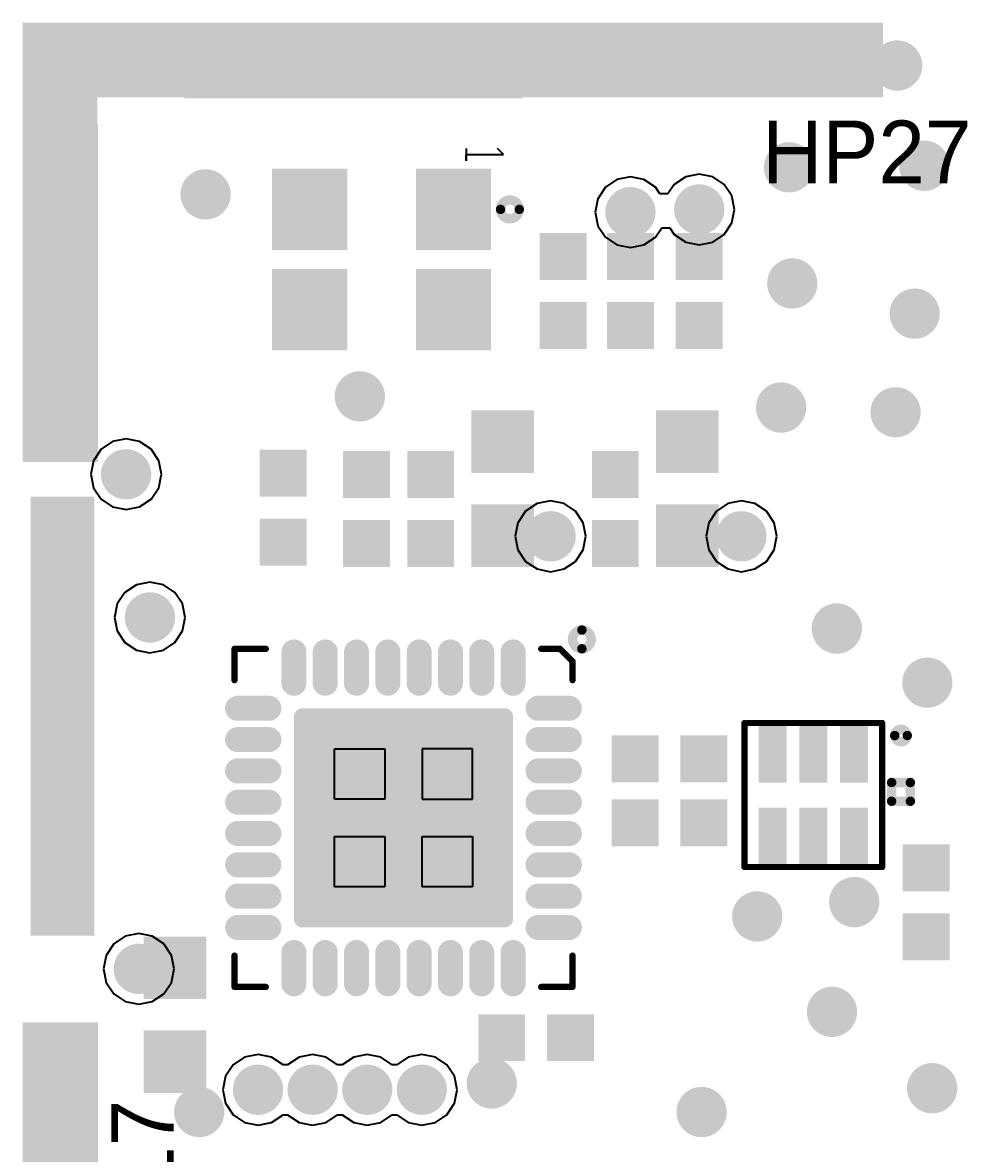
# Model space of a CAD drawing. Header units: inches. Extents: x -103 to 137, y -40 to 49.
# Drawn here: x -38.89 to -23.89, y 3.13 to 21.19 of the extents above; entities that cross this region are included whole.
import ezdxf

# ---------------------------------------------------------------- set-up
doc = ezdxf.new("R2010")
doc.units = ezdxf.units.IN
doc.header["$MEASUREMENT"] = 0
for name, color, linetype in [('BottomSolder', 6, 'Continuous'), ('MidLayer1', 16, 'Continuous'), ('MultiLayer', 9, 'Continuous'), ('TopOverlay', 2, 'Continuous'), ('TopPaste', 8, 'Continuous'), ('TopSolder', 216, 'Continuous'), ('ViaHoleLayer', 16, 'Continuous')]:
    doc.layers.add(name, color=color, linetype=linetype)

# ---------------------------------------------------------------- blocks, each defined once
blk = doc.blocks.new('HP5210_10')
at = {"layer": 'TopPaste'}
blk.add_solid([(-0.10236, -0.02128), (0.10236, -0.02128), (-0.10236, 0.01809), (0.10236, 0.01809)], dxfattribs=at)
at = {"layer": 'TopSolder'}
blk.add_solid([(-0.10636, -0.02528), (0.10636, -0.02528), (-0.10636, 0.02209), (0.10636, 0.02209)], dxfattribs=at)
blk = doc.blocks.new('HP5210_11')
at = {"layer": 'TopPaste'}
blk.add_solid([(-0.10236, -0.02128), (0.10236, -0.02128), (-0.10236, 0.01809), (0.10236, 0.01809)], dxfattribs=at)
at = {"layer": 'TopSolder'}
blk.add_solid([(-0.10636, -0.02528), (0.10636, -0.02528), (-0.10636, 0.02209), (0.10636, 0.02209)], dxfattribs=at)
blk = doc.blocks.new('HP5210_27')
at = {"layer": 'TopPaste'}
blk.add_solid([(-0.10236, -0.0257), (0.10236, -0.0257), (-0.10236, 0.01367), (0.10236, 0.01367)], dxfattribs=at)
at = {"layer": 'TopSolder'}
blk.add_solid([(-0.10636, -0.0297), (0.10636, -0.0297), (-0.10636, 0.01767), (0.10636, 0.01767)], dxfattribs=at)
blk = doc.blocks.new('TCXO_3_2_2_5___2_0_1_6_______________33')
at = {"layer": 'TopOverlay'}
for p, q in [((-0.05315, -0.06988), (-0.05315, -0.06201)), ((-0.05315, -0.06201), (-0.05315, -0.06595)), ((-0.05315, -0.06595), (-0.07676, -0.06595)), ((-0.07676, -0.06595), (-0.07283, -0.06988))]:
    blk.add_line(p, q, dxfattribs=at)
for points, const_width in [([(-0.0748, -0.0315, 1), (-0.08661, -0.0315, 1)], 0.00591), ([(-0.08809, -0.0315, 1), (-0.08514, -0.0315, 1)], 0.00295), ([(-0.07628, -0.0315, 1), (-0.07333, -0.0315, 1)], 0.00295)]:
    blk.add_lwpolyline(points, format="xyb", close=True, dxfattribs=dict(at, const_width=const_width))
at = {"layer": 'TopPaste'}
for points in [[(-0.06693, 0.00787), (-0.02362, 0.00787), (-0.06693, 0.05512), (-0.02362, 0.05512)], [(0.02362, 0.00787), (0.06693, 0.00787), (0.02362, 0.05512), (0.06693, 0.05512)], [(-0.06693, -0.05512), (-0.02362, -0.05512), (-0.06693, -0.00787), (-0.02362, -0.00787)], [(0.02362, -0.05512), (0.06693, -0.05512), (0.02362, -0.00787), (0.06693, -0.00787)]]:
    blk.add_solid(points, dxfattribs=at)
at = {"layer": 'TopSolder'}
for points in [[(-0.0689, 0.00591), (-0.02165, 0.00591), (-0.0689, 0.05709), (-0.02165, 0.05709)], [(0.02165, 0.00591), (0.0689, 0.00591), (0.02165, 0.05709), (0.0689, 0.05709)], [(-0.0689, -0.05709), (-0.02165, -0.05709), (-0.0689, -0.00591), (-0.02165, -0.00591)], [(0.02165, -0.05709), (0.0689, -0.05709), (0.02165, -0.00591), (0.0689, -0.00591)]]:
    blk.add_solid(points, dxfattribs=at)
blk = doc.blocks.new('____32_5_5___43')
at = {"layer": 'TopOverlay'}
for points, const_width in [([(-0.1063, 0.1122, 1), (-0.11811, 0.1122, 1)], 0.00591), ([(-0.11959, 0.1122, 1), (-0.11663, 0.1122, 1)], 0.00295), ([(-0.10778, 0.1122, 1), (-0.10482, 0.1122, 1)], 0.00295), ([(-0.09941, 0.1063, 1), (-0.09744, 0.1063, 1)], 0.00197), ([(-0.09941, 0.1063, 1), (-0.09744, 0.1063, 1)], 0.00197), ([(-0.0876, 0.1063, 1), (-0.08563, 0.1063, 1)], 0.00197), ([(0.08563, 0.1063, 1), (0.0876, 0.1063, 1)], 0.00197), ([(0.10532, 0.1063, 1), (0.10728, 0.1063, 1)], 0.00197), ([(0.10532, 0.1063, 1), (0.10728, 0.1063, 1)], 0.00197), ([(-0.10728, 0.09843, 1), (-0.10532, 0.09843, 1)], 0.00197), ([(-0.10728, 0.09843, 1), (-0.10532, 0.09843, 1)], 0.00197), ([(-0.10728, 0.08661, 1), (-0.10532, 0.08661, 1)], 0.00197), ([(0.10532, 0.08661, 1), (0.10728, 0.08661, 1)], 0.00197), ([(-0.10728, -0.08661, 1), (-0.10532, -0.08661, 1)], 0.00197), ([(0.10532, -0.08661, 1), (0.10728, -0.08661, 1)], 0.00197), ([(-0.10728, -0.1063, 1), (-0.10532, -0.1063, 1)], 0.00197), ([(-0.10728, -0.1063, 1), (-0.10532, -0.1063, 1)], 0.00197), ([(-0.0876, -0.1063, 1), (-0.08563, -0.1063, 1)], 0.00197), ([(0.08563, -0.1063, 1), (0.0876, -0.1063, 1)], 0.00197), ([(0.10532, -0.1063, 1), (0.10728, -0.1063, 1)], 0.00197), ([(0.10532, -0.1063, 1), (0.10728, -0.1063, 1)], 0.00197)]:
    blk.add_lwpolyline(points, format="xyb", close=True, dxfattribs=dict(at, const_width=const_width))
at = {"layer": 'TopOverlay', "const_width": 0.00394}
for points in [[(-0.1063, 0.09843), (-0.09843, 0.1063)], [(-0.08661, 0.1063), (-0.09843, 0.1063)], [(0.1063, 0.1063), (0.08661, 0.1063)], [(0.1063, 0.08661), (0.1063, 0.1063)], [(-0.1063, 0.08661), (-0.1063, 0.09843)], [(-0.1063, -0.1063), (-0.1063, -0.08661)], [(0.1063, -0.1063), (0.1063, -0.08661)], [(-0.08661, -0.1063), (-0.1063, -0.1063)], [(0.1063, -0.1063), (0.08661, -0.1063)]]:
    blk.add_lwpolyline(points, dxfattribs=at)
at = {"layer": 'TopPaste'}
for p, q in [((-0.01181, 0.04331), (-0.04331, 0.04331)), ((-0.04331, 0.04331), (-0.04331, 0.01181)), ((-0.01181, 0.01181), (-0.01181, 0.04331)), ((0.01181, 0.01181), (0.01181, 0.04331)), ((0.01181, 0.04331), (0.04331, 0.04331)), ((0.04331, 0.04331), (0.04331, 0.01181)), ((-0.04331, 0.01181), (-0.01181, 0.01181)), ((0.04331, 0.01181), (0.01181, 0.01181)), ((-0.04331, -0.01181), (-0.01181, -0.01181)), ((-0.04331, -0.04331), (-0.04331, -0.01181)), ((-0.01181, -0.01181), (-0.01181, -0.04331)), ((0.01181, -0.04331), (0.01181, -0.01181)), ((0.01181, -0.01181), (0.04331, -0.01181)), ((0.04331, -0.01181), (0.04331, -0.04331)), ((-0.01181, -0.04331), (-0.04331, -0.04331)), ((0.04331, -0.04331), (0.01181, -0.04331))]:
    blk.add_line(p, q, dxfattribs=at)
at = {"layer": 'TopPaste', "const_width": 0.01181}
for points in [[(-0.0689, 0.10433), (-0.0689, 0.08465)], [(-0.04921, 0.10433), (-0.04921, 0.08465)], [(-0.02953, 0.10433), (-0.02953, 0.08465)], [(-0.00984, 0.10433), (-0.00984, 0.08465)], [(0.00984, 0.10433), (0.00984, 0.08465)], [(0.02953, 0.10433), (0.02953, 0.08465)], [(0.04921, 0.10433), (0.04921, 0.08465)], [(0.0689, 0.10433), (0.0689, 0.08465)], [(-0.10433, 0.0689), (-0.08465, 0.0689)], [(0.08465, 0.0689), (0.10433, 0.0689)], [(-0.10433, 0.04921), (-0.08465, 0.04921)], [(0.08465, 0.04921), (0.10433, 0.04921)], [(-0.10433, 0.02953), (-0.08465, 0.02953)], [(0.08465, 0.02953), (0.10433, 0.02953)], [(-0.10433, 0.00984), (-0.08465, 0.00984)], [(0.08465, 0.00984), (0.10433, 0.00984)], [(-0.10433, -0.00984), (-0.08465, -0.00984)], [(0.08465, -0.00984), (0.10433, -0.00984)], [(-0.10433, -0.02953), (-0.08465, -0.02953)], [(0.08465, -0.02953), (0.10433, -0.02953)], [(-0.10433, -0.04921), (-0.08465, -0.04921)], [(0.08465, -0.04921), (0.10433, -0.04921)], [(-0.10433, -0.0689), (-0.08465, -0.0689)], [(0.08465, -0.0689), (0.10433, -0.0689)], [(-0.0689, -0.08465), (-0.0689, -0.10433)], [(-0.04921, -0.08465), (-0.04921, -0.10433)], [(-0.02953, -0.08465), (-0.02953, -0.10433)], [(-0.00984, -0.08465), (-0.00984, -0.10433)], [(0.00984, -0.08465), (0.00984, -0.10433)], [(0.02953, -0.08465), (0.02953, -0.10433)], [(0.04921, -0.08465), (0.04921, -0.10433)], [(0.0689, -0.08465), (0.0689, -0.10433)]]:
    blk.add_lwpolyline(points, dxfattribs=at)
at = {"layer": 'TopPaste', "const_width": 0.00591}
for points in [[(-0.07185, 0.10433, 1), (-0.06594, 0.10433, 1)], [(-0.05217, 0.10433, 1), (-0.04626, 0.10433, 1)], [(-0.03248, 0.10433, 1), (-0.02657, 0.10433, 1)], [(-0.0128, 0.10433, 1), (-0.00689, 0.10433, 1)], [(0.00689, 0.10433, 1), (0.0128, 0.10433, 1)], [(0.02657, 0.10433, 1), (0.03248, 0.10433, 1)], [(0.04626, 0.10433, 1), (0.05217, 0.10433, 1)], [(0.06594, 0.10433, 1), (0.07185, 0.10433, 1)], [(-0.07185, 0.08465, 1), (-0.06594, 0.08465, 1)], [(-0.05217, 0.08465, 1), (-0.04626, 0.08465, 1)], [(-0.03248, 0.08465, 1), (-0.02657, 0.08465, 1)], [(-0.0128, 0.08465, 1), (-0.00689, 0.08465, 1)], [(0.00689, 0.08465, 1), (0.0128, 0.08465, 1)], [(0.02657, 0.08465, 1), (0.03248, 0.08465, 1)], [(0.04626, 0.08465, 1), (0.05217, 0.08465, 1)], [(0.06594, 0.08465, 1), (0.07185, 0.08465, 1)], [(-0.10728, 0.0689, 1), (-0.10138, 0.0689, 1)], [(-0.0876, 0.0689, 1), (-0.08169, 0.0689, 1)], [(0.08169, 0.0689, 1), (0.0876, 0.0689, 1)], [(0.10138, 0.0689, 1), (0.10728, 0.0689, 1)], [(-0.10728, 0.04921, 1), (-0.10138, 0.04921, 1)], [(-0.0876, 0.04921, 1), (-0.08169, 0.04921, 1)], [(0.08169, 0.04921, 1), (0.0876, 0.04921, 1)], [(0.10138, 0.04921, 1), (0.10728, 0.04921, 1)], [(-0.10728, 0.02953, 1), (-0.10138, 0.02953, 1)], [(-0.0876, 0.02953, 1), (-0.08169, 0.02953, 1)], [(0.08169, 0.02953, 1), (0.0876, 0.02953, 1)], [(0.10138, 0.02953, 1), (0.10728, 0.02953, 1)], [(-0.10728, 0.00984, 1), (-0.10138, 0.00984, 1)], [(-0.0876, 0.00984, 1), (-0.08169, 0.00984, 1)], [(0.08169, 0.00984, 1), (0.0876, 0.00984, 1)], [(0.10138, 0.00984, 1), (0.10728, 0.00984, 1)], [(-0.10728, -0.00984, 1), (-0.10138, -0.00984, 1)], [(-0.0876, -0.00984, 1), (-0.08169, -0.00984, 1)], [(0.08169, -0.00984, 1), (0.0876, -0.00984, 1)], [(0.10138, -0.00984, 1), (0.10728, -0.00984, 1)], [(-0.10728, -0.02953, 1), (-0.10138, -0.02953, 1)], [(-0.0876, -0.02953, 1), (-0.08169, -0.02953, 1)], [(0.08169, -0.02953, 1), (0.0876, -0.02953, 1)], [(0.10138, -0.02953, 1), (0.10728, -0.02953, 1)], [(-0.10728, -0.04921, 1), (-0.10138, -0.04921, 1)], [(-0.0876, -0.04921, 1), (-0.08169, -0.04921, 1)], [(0.08169, -0.04921, 1), (0.0876, -0.04921, 1)], [(0.10138, -0.04921, 1), (0.10728, -0.04921, 1)], [(-0.10728, -0.0689, 1), (-0.10138, -0.0689, 1)], [(-0.0876, -0.0689, 1), (-0.08169, -0.0689, 1)], [(0.08169, -0.0689, 1), (0.0876, -0.0689, 1)], [(0.10138, -0.0689, 1), (0.10728, -0.0689, 1)], [(-0.07185, -0.08465, 1), (-0.06594, -0.08465, 1)], [(-0.05217, -0.08465, 1), (-0.04626, -0.08465, 1)], [(-0.03248, -0.08465, 1), (-0.02657, -0.08465, 1)], [(-0.0128, -0.08465, 1), (-0.00689, -0.08465, 1)], [(0.00689, -0.08465, 1), (0.0128, -0.08465, 1)], [(0.02657, -0.08465, 1), (0.03248, -0.08465, 1)], [(0.04626, -0.08465, 1), (0.05217, -0.08465, 1)], [(0.06594, -0.08465, 1), (0.07185, -0.08465, 1)], [(-0.07185, -0.10433, 1), (-0.06594, -0.10433, 1)], [(-0.05217, -0.10433, 1), (-0.04626, -0.10433, 1)], [(-0.03248, -0.10433, 1), (-0.02657, -0.10433, 1)], [(-0.0128, -0.10433, 1), (-0.00689, -0.10433, 1)], [(0.00689, -0.10433, 1), (0.0128, -0.10433, 1)], [(0.02657, -0.10433, 1), (0.03248, -0.10433, 1)], [(0.04626, -0.10433, 1), (0.05217, -0.10433, 1)], [(0.06594, -0.10433, 1), (0.07185, -0.10433, 1)]]:
    blk.add_lwpolyline(points, format="xyb", close=True, dxfattribs=at)
at = {"layer": 'TopSolder', "const_width": 0.01575}
for points in [[(-0.0689, 0.10433), (-0.0689, 0.08465)], [(-0.04921, 0.10433), (-0.04921, 0.08465)], [(-0.02953, 0.10433), (-0.02953, 0.08465)], [(-0.00984, 0.10433), (-0.00984, 0.08465)], [(0.00984, 0.10433), (0.00984, 0.08465)], [(0.02953, 0.10433), (0.02953, 0.08465)], [(0.04921, 0.10433), (0.04921, 0.08465)], [(0.0689, 0.10433), (0.0689, 0.08465)], [(-0.10433, 0.0689), (-0.08465, 0.0689)], [(0.08465, 0.0689), (0.10433, 0.0689)], [(-0.10433, 0.04921), (-0.08465, 0.04921)], [(0.08465, 0.04921), (0.10433, 0.04921)], [(-0.10433, 0.02953), (-0.08465, 0.02953)], [(0.08465, 0.02953), (0.10433, 0.02953)], [(-0.10433, 0.00984), (-0.08465, 0.00984)], [(0.08465, 0.00984), (0.10433, 0.00984)], [(-0.10433, -0.00984), (-0.08465, -0.00984)], [(0.08465, -0.00984), (0.10433, -0.00984)], [(-0.10433, -0.02953), (-0.08465, -0.02953)], [(0.08465, -0.02953), (0.10433, -0.02953)], [(-0.10433, -0.04921), (-0.08465, -0.04921)], [(0.08465, -0.04921), (0.10433, -0.04921)], [(-0.10433, -0.0689), (-0.08465, -0.0689)], [(0.08465, -0.0689), (0.10433, -0.0689)], [(-0.0689, -0.08465), (-0.0689, -0.10433)], [(-0.04921, -0.08465), (-0.04921, -0.10433)], [(-0.02953, -0.08465), (-0.02953, -0.10433)], [(-0.00984, -0.08465), (-0.00984, -0.10433)], [(0.00984, -0.08465), (0.00984, -0.10433)], [(0.02953, -0.08465), (0.02953, -0.10433)], [(0.04921, -0.08465), (0.04921, -0.10433)], [(0.0689, -0.08465), (0.0689, -0.10433)]]:
    blk.add_lwpolyline(points, dxfattribs=at)
at = {"layer": 'TopSolder'}
for points, const_width in [([(-0.07283, 0.10433, 1), (-0.06496, 0.10433, 1)], 0.00787), ([(-0.05315, 0.10433, 1), (-0.04528, 0.10433, 1)], 0.00787), ([(-0.03346, 0.10433, 1), (-0.02559, 0.10433, 1)], 0.00787), ([(-0.01378, 0.10433, 1), (-0.00591, 0.10433, 1)], 0.00787), ([(0.00591, 0.10433, 1), (0.01378, 0.10433, 1)], 0.00787), ([(0.02559, 0.10433, 1), (0.03346, 0.10433, 1)], 0.00787), ([(0.04528, 0.10433, 1), (0.05315, 0.10433, 1)], 0.00787), ([(0.06496, 0.10433, 1), (0.07283, 0.10433, 1)], 0.00787), ([(-0.07283, 0.08465, 1), (-0.06496, 0.08465, 1)], 0.00787), ([(-0.05315, 0.08465, 1), (-0.04528, 0.08465, 1)], 0.00787), ([(-0.03346, 0.08465, 1), (-0.02559, 0.08465, 1)], 0.00787), ([(-0.01378, 0.08465, 1), (-0.00591, 0.08465, 1)], 0.00787), ([(0.00591, 0.08465, 1), (0.01378, 0.08465, 1)], 0.00787), ([(0.02559, 0.08465, 1), (0.03346, 0.08465, 1)], 0.00787), ([(0.04528, 0.08465, 1), (0.05315, 0.08465, 1)], 0.00787), ([(0.06496, 0.08465, 1), (0.07283, 0.08465, 1)], 0.00787), ([(-0.10827, 0.0689, 1), (-0.10039, 0.0689, 1)], 0.00787), ([(-0.08858, 0.0689, 1), (-0.08071, 0.0689, 1)], 0.00787), ([(0.08071, 0.0689, 1), (0.08858, 0.0689, 1)], 0.00787), ([(0.10039, 0.0689, 1), (0.10827, 0.0689, 1)], 0.00787), ([(-0.06624, 0.06358, 1), (-0.06093, 0.06358, 1)], 0.00532), ([(0.06093, 0.06358, 1), (0.06624, 0.06358, 1)], 0.00532), ([(-0.10827, 0.04921, 1), (-0.10039, 0.04921, 1)], 0.00787), ([(-0.08858, 0.04921, 1), (-0.08071, 0.04921, 1)], 0.00787), ([(0.08071, 0.04921, 1), (0.08858, 0.04921, 1)], 0.00787), ([(0.10039, 0.04921, 1), (0.10827, 0.04921, 1)], 0.00787), ([(-0.10827, 0.02953, 1), (-0.10039, 0.02953, 1)], 0.00787), ([(-0.08858, 0.02953, 1), (-0.08071, 0.02953, 1)], 0.00787), ([(0.08071, 0.02953, 1), (0.08858, 0.02953, 1)], 0.00787), ([(0.10039, 0.02953, 1), (0.10827, 0.02953, 1)], 0.00787), ([(-0.10827, 0.00984, 1), (-0.10039, 0.00984, 1)], 0.00787), ([(-0.08858, 0.00984, 1), (-0.08071, 0.00984, 1)], 0.00787), ([(0.08071, 0.00984, 1), (0.08858, 0.00984, 1)], 0.00787), ([(0.10039, 0.00984, 1), (0.10827, 0.00984, 1)], 0.00787), ([(-0.10827, -0.00984, 1), (-0.10039, -0.00984, 1)], 0.00787), ([(-0.08858, -0.00984, 1), (-0.08071, -0.00984, 1)], 0.00787), ([(0.08071, -0.00984, 1), (0.08858, -0.00984, 1)], 0.00787), ([(0.10039, -0.00984, 1), (0.10827, -0.00984, 1)], 0.00787), ([(-0.10827, -0.02953, 1), (-0.10039, -0.02953, 1)], 0.00787), ([(-0.08858, -0.02953, 1), (-0.08071, -0.02953, 1)], 0.00787), ([(0.08071, -0.02953, 1), (0.08858, -0.02953, 1)], 0.00787), ([(0.10039, -0.02953, 1), (0.10827, -0.02953, 1)], 0.00787), ([(-0.10827, -0.04921, 1), (-0.10039, -0.04921, 1)], 0.00787), ([(-0.08858, -0.04921, 1), (-0.08071, -0.04921, 1)], 0.00787), ([(0.08071, -0.04921, 1), (0.08858, -0.04921, 1)], 0.00787), ([(0.10039, -0.04921, 1), (0.10827, -0.04921, 1)], 0.00787), ([(-0.10827, -0.0689, 1), (-0.10039, -0.0689, 1)], 0.00787), ([(-0.08858, -0.0689, 1), (-0.08071, -0.0689, 1)], 0.00787), ([(-0.06624, -0.06358, 1), (-0.06093, -0.06358, 1)], 0.00532), ([(0.06093, -0.06358, 1), (0.06624, -0.06358, 1)], 0.00532), ([(0.08071, -0.0689, 1), (0.08858, -0.0689, 1)], 0.00787), ([(0.10039, -0.0689, 1), (0.10827, -0.0689, 1)], 0.00787), ([(-0.07283, -0.08465, 1), (-0.06496, -0.08465, 1)], 0.00787), ([(-0.05315, -0.08465, 1), (-0.04528, -0.08465, 1)], 0.00787), ([(-0.03346, -0.08465, 1), (-0.02559, -0.08465, 1)], 0.00787), ([(-0.01378, -0.08465, 1), (-0.00591, -0.08465, 1)], 0.00787), ([(0.00591, -0.08465, 1), (0.01378, -0.08465, 1)], 0.00787), ([(0.02559, -0.08465, 1), (0.03346, -0.08465, 1)], 0.00787), ([(0.04528, -0.08465, 1), (0.05315, -0.08465, 1)], 0.00787), ([(0.06496, -0.08465, 1), (0.07283, -0.08465, 1)], 0.00787), ([(-0.07283, -0.10433, 1), (-0.06496, -0.10433, 1)], 0.00787), ([(-0.05315, -0.10433, 1), (-0.04528, -0.10433, 1)], 0.00787), ([(-0.03346, -0.10433, 1), (-0.02559, -0.10433, 1)], 0.00787), ([(-0.01378, -0.10433, 1), (-0.00591, -0.10433, 1)], 0.00787), ([(0.00591, -0.10433, 1), (0.01378, -0.10433, 1)], 0.00787), ([(0.02559, -0.10433, 1), (0.03346, -0.10433, 1)], 0.00787), ([(0.04528, -0.10433, 1), (0.05315, -0.10433, 1)], 0.00787), ([(0.06496, -0.10433, 1), (0.07283, -0.10433, 1)], 0.00787)]:
    blk.add_lwpolyline(points, format="xyb", close=True, dxfattribs=dict(at, const_width=const_width))
for points in [[(-0.06358, -0.0689), (0.06358, -0.0689), (-0.06358, 0.0689), (0.06358, 0.0689)], [(-0.0689, -0.06358), (0.0689, -0.06358), (-0.0689, 0.06358), (0.0689, 0.06358)]]:
    blk.add_solid(points, dxfattribs=at)
blk = doc.blocks.new('___1591_1_B_____48')
at = {"layer": 'TopOverlay'}
for points, const_width in [([(-0.04331, 0.04528), (-0.04331, -0.04528)], 0.00394), ([(0.04134, 0.04528), (-0.04331, 0.04528)], 0.00394), ([(0.04331, 0.04528), (0.04134, 0.04528)], 0.002), ([(0.04331, 0.04528), (0.04331, -0.04528)], 0.00394), ([(-0.06102, 0.00394), (-0.06102, -0.00787)], 0.00591), ([(-0.04921, 0.00394), (-0.06102, 0.00394)], 0.00591), ([(-0.04921, 0.00394), (-0.04921, -0.00787)], 0.00591), ([(-0.04921, -0.00787), (-0.06102, -0.00787)], 0.00591), ([(0.04134, -0.04528), (-0.04331, -0.04528)], 0.00394), ([(0.04331, -0.04528), (0.04134, -0.04528)], 0.002)]:
    blk.add_lwpolyline(points, dxfattribs=dict(at, const_width=const_width))
for points, const_width in [([(-0.04429, 0.04528, 1), (-0.04232, 0.04528, 1)], 0.00197), ([(-0.04429, 0.04528, 1), (-0.04232, 0.04528, 1)], 0.00197), ([(0.04035, 0.04528, 1), (0.04232, 0.04528, 1)], 0.00197), ([(0.04084, 0.04528, 1), (0.04184, 0.04528, 1)], 0.001), ([(0.04232, 0.04528, 1), (0.04429, 0.04528, 1)], 0.00197), ([(0.04281, 0.04528, 1), (0.04381, 0.04528, 1)], 0.001), ([(-0.0625, 0.00394, 1), (-0.05955, 0.00394, 1)], 0.00295), ([(-0.0625, 0.00394, 1), (-0.05955, 0.00394, 1)], 0.00295), ([(-0.05069, 0.00394, 1), (-0.04774, 0.00394, 1)], 0.00295), ([(-0.05069, 0.00394, 1), (-0.04774, 0.00394, 1)], 0.00295), ([(-0.0625, -0.00787, 1), (-0.05955, -0.00787, 1)], 0.00295), ([(-0.0625, -0.00787, 1), (-0.05955, -0.00787, 1)], 0.00295), ([(-0.05069, -0.00787, 1), (-0.04774, -0.00787, 1)], 0.00295), ([(-0.05069, -0.00787, 1), (-0.04774, -0.00787, 1)], 0.00295), ([(-0.05118, -0.0374, 1), (-0.05906, -0.0374, 1)], 0.00591), ([(-0.06053, -0.0374, 1), (-0.05758, -0.0374, 1)], 0.00295), ([(-0.05266, -0.0374, 1), (-0.0497, -0.0374, 1)], 0.00295), ([(-0.04429, -0.04528, 1), (-0.04232, -0.04528, 1)], 0.00197), ([(-0.04429, -0.04528, 1), (-0.04232, -0.04528, 1)], 0.00197), ([(0.04035, -0.04528, 1), (0.04232, -0.04528, 1)], 0.00197), ([(0.04084, -0.04528, 1), (0.04184, -0.04528, 1)], 0.001), ([(0.04232, -0.04528, 1), (0.04429, -0.04528, 1)], 0.00197), ([(0.04281, -0.04528, 1), (0.04381, -0.04528, 1)], 0.001)]:
    blk.add_lwpolyline(points, format="xyb", close=True, dxfattribs=dict(at, const_width=const_width))
at = {"layer": 'TopPaste'}
for points in [[(-0.03248, 0.00984), (-0.0187, 0.00984), (-0.03248, 0.04134), (-0.0187, 0.04134)], [(-0.00689, 0.00984), (0.00689, 0.00984), (-0.00689, 0.04134), (0.00689, 0.04134)], [(0.0187, 0.00984), (0.03248, 0.00984), (0.0187, 0.04134), (0.03248, 0.04134)], [(-0.03248, -0.04134), (-0.0187, -0.04134), (-0.03248, -0.00984), (-0.0187, -0.00984)], [(-0.00689, -0.04134), (0.00689, -0.04134), (-0.00689, -0.00984), (0.00689, -0.00984)], [(0.0187, -0.04134), (0.03248, -0.04134), (0.0187, -0.00984), (0.03248, -0.00984)]]:
    blk.add_solid(points, dxfattribs=at)
at = {"layer": 'TopSolder'}
for points in [[(-0.03445, 0.00787), (-0.01673, 0.00787), (-0.03445, 0.04331), (-0.01673, 0.04331)], [(-0.00886, 0.00787), (0.00886, 0.00787), (-0.00886, 0.04331), (0.00886, 0.04331)], [(0.01673, 0.00787), (0.03445, 0.00787), (0.01673, 0.04331), (0.03445, 0.04331)], [(-0.03445, -0.04331), (-0.01673, -0.04331), (-0.03445, -0.00787), (-0.01673, -0.00787)], [(-0.00886, -0.04331), (0.00886, -0.04331), (-0.00886, -0.00787), (0.00886, -0.00787)], [(0.01673, -0.04331), (0.03445, -0.04331), (0.01673, -0.00787), (0.03445, -0.00787)]]:
    blk.add_solid(points, dxfattribs=at)
blk = doc.blocks.new('____402_____100')
at = {"layer": 'TopPaste'}
for points in [[(-0.03445, -0.0128), (-0.00886, -0.0128), (-0.03445, 0.0128), (-0.00886, 0.0128)], [(0.00886, -0.0128), (0.03445, -0.0128), (0.00886, 0.0128), (0.03445, 0.0128)]]:
    blk.add_solid(points, dxfattribs=at)
at = {"layer": 'TopSolder'}
for points in [[(-0.03642, -0.01476), (-0.00689, -0.01476), (-0.03642, 0.01476), (-0.00689, 0.01476)], [(0.00689, -0.01476), (0.03642, -0.01476), (0.00689, 0.01476), (0.03642, 0.01476)]]:
    blk.add_solid(points, dxfattribs=at)
blk = doc.blocks.new('____402_____101')
at = {"layer": 'TopPaste'}
for points in [[(-0.03445, -0.0128), (-0.00886, -0.0128), (-0.03445, 0.0128), (-0.00886, 0.0128)], [(0.00886, -0.0128), (0.03445, -0.0128), (0.00886, 0.0128), (0.03445, 0.0128)]]:
    blk.add_solid(points, dxfattribs=at)
at = {"layer": 'TopSolder'}
for points in [[(-0.03642, -0.01476), (-0.00689, -0.01476), (-0.03642, 0.01476), (-0.00689, 0.01476)], [(0.00689, -0.01476), (0.03642, -0.01476), (0.00689, 0.01476), (0.03642, 0.01476)]]:
    blk.add_solid(points, dxfattribs=at)
blk = doc.blocks.new('____603_____150')
at = {"layer": 'TopPaste'}
for points in [[(-0.04724, -0.01772), (-0.01181, -0.01772), (-0.04724, 0.01772), (-0.01181, 0.01772)], [(0.01181, -0.01772), (0.04724, -0.01772), (0.01181, 0.01772), (0.04724, 0.01772)]]:
    blk.add_solid(points, dxfattribs=at)
at = {"layer": 'TopSolder'}
for points in [[(-0.04921, -0.01969), (-0.00984, -0.01969), (-0.04921, 0.01969), (-0.00984, 0.01969)], [(0.00984, -0.01969), (0.04921, -0.01969), (0.00984, 0.01969), (0.04921, 0.01969)]]:
    blk.add_solid(points, dxfattribs=at)
blk = doc.blocks.new('____402_____153')
at = {"layer": 'TopPaste'}
for points in [[(-0.03445, -0.0128), (-0.00886, -0.0128), (-0.03445, 0.0128), (-0.00886, 0.0128)], [(0.00886, -0.0128), (0.03445, -0.0128), (0.00886, 0.0128), (0.03445, 0.0128)]]:
    blk.add_solid(points, dxfattribs=at)
at = {"layer": 'TopSolder'}
for points in [[(-0.03642, -0.01476), (-0.00689, -0.01476), (-0.03642, 0.01476), (-0.00689, 0.01476)], [(0.00689, -0.01476), (0.03642, -0.01476), (0.00689, 0.01476), (0.03642, 0.01476)]]:
    blk.add_solid(points, dxfattribs=at)
blk = doc.blocks.new('____402_____157')
at = {"layer": 'TopPaste'}
for points in [[(-0.03445, -0.0128), (-0.00886, -0.0128), (-0.03445, 0.0128), (-0.00886, 0.0128)], [(0.00886, -0.0128), (0.03445, -0.0128), (0.00886, 0.0128), (0.03445, 0.0128)]]:
    blk.add_solid(points, dxfattribs=at)
at = {"layer": 'TopSolder'}
for points in [[(-0.03642, -0.01476), (-0.00689, -0.01476), (-0.03642, 0.01476), (-0.00689, 0.01476)], [(0.00689, -0.01476), (0.03642, -0.01476), (0.00689, 0.01476), (0.03642, 0.01476)]]:
    blk.add_solid(points, dxfattribs=at)
blk = doc.blocks.new('____402_____160')
at = {"layer": 'TopPaste'}
for points in [[(-0.03445, -0.0128), (-0.00886, -0.0128), (-0.03445, 0.0128), (-0.00886, 0.0128)], [(0.00886, -0.0128), (0.03445, -0.0128), (0.00886, 0.0128), (0.03445, 0.0128)]]:
    blk.add_solid(points, dxfattribs=at)
at = {"layer": 'TopSolder'}
for points in [[(-0.03642, -0.01476), (-0.00689, -0.01476), (-0.03642, 0.01476), (-0.00689, 0.01476)], [(0.00689, -0.01476), (0.03642, -0.01476), (0.00689, 0.01476), (0.03642, 0.01476)]]:
    blk.add_solid(points, dxfattribs=at)
blk = doc.blocks.new('____402_____164')
at = {"layer": 'TopPaste'}
for points in [[(-0.03445, -0.0128), (-0.00886, -0.0128), (-0.03445, 0.0128), (-0.00886, 0.0128)], [(0.00886, -0.0128), (0.03445, -0.0128), (0.00886, 0.0128), (0.03445, 0.0128)]]:
    blk.add_solid(points, dxfattribs=at)
at = {"layer": 'TopSolder'}
for points in [[(-0.03642, -0.01476), (-0.00689, -0.01476), (-0.03642, 0.01476), (-0.00689, 0.01476)], [(0.00689, -0.01476), (0.03642, -0.01476), (0.00689, 0.01476), (0.03642, 0.01476)]]:
    blk.add_solid(points, dxfattribs=at)
blk = doc.blocks.new('____603_____166')
at = {"layer": 'TopPaste'}
for points in [[(-0.04724, -0.01772), (-0.01181, -0.01772), (-0.04724, 0.01772), (-0.01181, 0.01772)], [(0.01181, -0.01772), (0.04724, -0.01772), (0.01181, 0.01772), (0.04724, 0.01772)]]:
    blk.add_solid(points, dxfattribs=at)
at = {"layer": 'TopSolder'}
for points in [[(-0.04921, -0.01969), (-0.00984, -0.01969), (-0.04921, 0.01969), (-0.00984, 0.01969)], [(0.00984, -0.01969), (0.04921, -0.01969), (0.00984, 0.01969), (0.04921, 0.01969)]]:
    blk.add_solid(points, dxfattribs=at)
blk = doc.blocks.new('____402_____169')
at = {"layer": 'TopPaste'}
for points in [[(-0.03445, -0.0128), (-0.00886, -0.0128), (-0.03445, 0.0128), (-0.00886, 0.0128)], [(0.00886, -0.0128), (0.03445, -0.0128), (0.00886, 0.0128), (0.03445, 0.0128)]]:
    blk.add_solid(points, dxfattribs=at)
at = {"layer": 'TopSolder'}
for points in [[(-0.03642, -0.01476), (-0.00689, -0.01476), (-0.03642, 0.01476), (-0.00689, 0.01476)], [(0.00689, -0.01476), (0.03642, -0.01476), (0.00689, 0.01476), (0.03642, 0.01476)]]:
    blk.add_solid(points, dxfattribs=at)
blk = doc.blocks.new('____402_____170')
at = {"layer": 'TopPaste'}
for points in [[(-0.03445, -0.0128), (-0.00886, -0.0128), (-0.03445, 0.0128), (-0.00886, 0.0128)], [(0.00886, -0.0128), (0.03445, -0.0128), (0.00886, 0.0128), (0.03445, 0.0128)]]:
    blk.add_solid(points, dxfattribs=at)
at = {"layer": 'TopSolder'}
for points in [[(-0.03642, -0.01476), (-0.00689, -0.01476), (-0.03642, 0.01476), (-0.00689, 0.01476)], [(0.00689, -0.01476), (0.03642, -0.01476), (0.00689, 0.01476), (0.03642, 0.01476)]]:
    blk.add_solid(points, dxfattribs=at)
blk = doc.blocks.new('____402_____171')
at = {"layer": 'TopPaste'}
for points in [[(-0.03445, -0.0128), (-0.00886, -0.0128), (-0.03445, 0.0128), (-0.00886, 0.0128)], [(0.00886, -0.0128), (0.03445, -0.0128), (0.00886, 0.0128), (0.03445, 0.0128)]]:
    blk.add_solid(points, dxfattribs=at)
at = {"layer": 'TopSolder'}
for points in [[(-0.03642, -0.01476), (-0.00689, -0.01476), (-0.03642, 0.01476), (-0.00689, 0.01476)], [(0.00689, -0.01476), (0.03642, -0.01476), (0.00689, 0.01476), (0.03642, 0.01476)]]:
    blk.add_solid(points, dxfattribs=at)
blk = doc.blocks.new('____603_____173')
at = {"layer": 'TopPaste'}
for points in [[(-0.04724, -0.01772), (-0.01181, -0.01772), (-0.04724, 0.01772), (-0.01181, 0.01772)], [(0.01181, -0.01772), (0.04724, -0.01772), (0.01181, 0.01772), (0.04724, 0.01772)]]:
    blk.add_solid(points, dxfattribs=at)
at = {"layer": 'TopSolder'}
for points in [[(-0.04921, -0.01969), (-0.00984, -0.01969), (-0.04921, 0.01969), (-0.00984, 0.01969)], [(0.00984, -0.01969), (0.04921, -0.01969), (0.00984, 0.01969), (0.04921, 0.01969)]]:
    blk.add_solid(points, dxfattribs=at)
blk = doc.blocks.new('____402_____174')
at = {"layer": 'TopPaste'}
for points in [[(-0.03445, -0.0128), (-0.00886, -0.0128), (-0.03445, 0.0128), (-0.00886, 0.0128)], [(0.00886, -0.0128), (0.03445, -0.0128), (0.00886, 0.0128), (0.03445, 0.0128)]]:
    blk.add_solid(points, dxfattribs=at)
at = {"layer": 'TopSolder'}
for points in [[(-0.03642, -0.01476), (-0.00689, -0.01476), (-0.03642, 0.01476), (-0.00689, 0.01476)], [(0.00689, -0.01476), (0.03642, -0.01476), (0.00689, 0.01476), (0.03642, 0.01476)]]:
    blk.add_solid(points, dxfattribs=at)
blk = doc.blocks.new('____402_____178')
at = {"layer": 'TopPaste'}
for points in [[(-0.03445, -0.0128), (-0.00886, -0.0128), (-0.03445, 0.0128), (-0.00886, 0.0128)], [(0.00886, -0.0128), (0.03445, -0.0128), (0.00886, 0.0128), (0.03445, 0.0128)]]:
    blk.add_solid(points, dxfattribs=at)
at = {"layer": 'TopSolder'}
for points in [[(-0.03642, -0.01476), (-0.00689, -0.01476), (-0.03642, 0.01476), (-0.00689, 0.01476)], [(0.00689, -0.01476), (0.03642, -0.01476), (0.00689, 0.01476), (0.03642, 0.01476)]]:
    blk.add_solid(points, dxfattribs=at)

msp = doc.modelspace()

# ---------------------------------------------------------------- linework, layer by layer
at = {"layer": 'BottomSolder', "const_width": 0.402}
for points in [[(-38.476, 20.478, 1), (-38.075, 20.478, 1)], [(-36.343, 20.478, 1), (-35.941, 20.478, 1)], [(-33.218, 20.452, 1), (-32.817, 20.452, 1)], [(-31.136, 20.503, 1), (-30.734, 20.503, 1)], [(-29.256, 20.503, 1), (-28.854, 20.503, 1)], [(-27.58, 20.503, 1), (-27.178, 20.503, 1)], [(-25.116, 20.503, 1), (-24.714, 20.503, 1)], [(-26.843, 18.878, 1), (-26.441, 18.878, 1)], [(-24.684, 18.903, 1), (-24.282, 18.903, 1)], [(-38.527, 18.649, 1), (-38.125, 18.649, 1)], [(-36.165, 18.446, 1), (-35.763, 18.446, 1)], [(-28.278, 18.205, 1), (-27.876, 18.205, 1)], [(-29.378, 18.161, 1), (-28.976, 18.161, 1)], [(-26.792, 17.023, 1), (-26.391, 17.023, 1)], [(-24.836, 16.541, 1), (-24.435, 16.541, 1)], [(-38.502, 15.525, 1), (-38.1, 15.525, 1)], [(-33.701, 15.22, 1), (-33.299, 15.22, 1)], [(-26.97, 15.042, 1), (-26.568, 15.042, 1)], [(-25.141, 14.966, 1), (-24.74, 14.966, 1)], [(-37.435, 13.975, 1), (-37.033, 13.975, 1)], [(-30.653, 12.985, 1), (-30.251, 12.985, 1)], [(-27.605, 12.985, 1), (-27.203, 12.985, 1)], [(-37.054, 11.689, 1), (-36.652, 11.689, 1)], [(-26.081, 11.512, 1), (-25.679, 11.512, 1)], [(-24.633, 10.648, 1), (-24.232, 10.648, 1)], [(-25.802, 7.143, 1), (-25.4, 7.143, 1)], [(-27.351, 6.914, 1), (-26.949, 6.914, 1)], [(-37.232, 6.076, 1), (-36.83, 6.076, 1)], [(-26.157, 5.39, 1), (-25.756, 5.39, 1)], [(-35.327, 4.146, 1), (-34.925, 4.146, 1)], [(-34.455, 4.146, 1), (-34.053, 4.146, 1)], [(-33.582, 4.146, 1), (-33.181, 4.146, 1)], [(-32.71, 4.146, 1), (-32.309, 4.146, 1)], [(-31.593, 4.247, 1), (-31.191, 4.247, 1)], [(-24.557, 4.171, 1), (-24.155, 4.171, 1)], [(-36.266, 3.79, 1), (-35.865, 3.79, 1)], [(-28.24, 3.79, 1), (-27.838, 3.79, 1)]]:
    msp.add_lwpolyline(points, format="xyb", close=True, dxfattribs=at)
at = {"layer": 'MidLayer1'}
for p, q in [((-29.393, 18.683), (-29.576, 18.561)), ((-29.177, 18.726), (-29.393, 18.683)), ((-28.961, 18.683), (-29.177, 18.726)), ((-28.778, 18.561), (-28.961, 18.683)), ((-28.476, 18.604), (-28.578, 18.452)), ((-28.293, 18.727), (-28.476, 18.604)), ((-28.077, 18.77), (-28.293, 18.727)), ((-27.861, 18.727), (-28.077, 18.77)), ((-27.678, 18.604), (-27.861, 18.727)), ((-27.555, 18.421), (-27.678, 18.604)), ((-29.576, 18.561), (-29.699, 18.377)), ((-28.705, 18.452), (-28.778, 18.561)), ((-28.578, 18.452), (-28.705, 18.452)), ((-27.512, 18.205), (-27.555, 18.421)), ((-29.699, 18.377), (-29.742, 18.161)), ((-29.742, 18.161), (-29.699, 17.945)), ((-27.555, 17.989), (-27.512, 18.205)), ((-29.699, 17.945), (-29.576, 17.762)), ((-28.778, 17.762), (-28.676, 17.914)), ((-28.676, 17.914), (-28.549, 17.914)), ((-28.549, 17.914), (-28.476, 17.805)), ((-27.678, 17.805), (-27.555, 17.989)), ((-29.576, 17.762), (-29.393, 17.639)), ((-28.961, 17.639), (-28.778, 17.762)), ((-28.476, 17.805), (-28.293, 17.683)), ((-27.861, 17.683), (-27.678, 17.805)), ((-29.393, 17.639), (-29.177, 17.596)), ((-29.177, 17.596), (-28.961, 17.639)), ((-28.293, 17.683), (-28.077, 17.64)), ((-28.077, 17.64), (-27.861, 17.683)), ((-37.45, 14.497), (-37.633, 14.375)), ((-37.234, 14.54), (-37.45, 14.497)), ((-37.018, 14.497), (-37.234, 14.54)), ((-36.835, 14.375), (-37.018, 14.497)), ((-37.633, 14.375), (-37.756, 14.192)), ((-36.712, 14.192), (-36.835, 14.375)), ((-37.756, 14.192), (-37.799, 13.975)), ((-36.669, 13.975), (-36.712, 14.192)), ((-37.799, 13.975), (-37.756, 13.759)), ((-36.712, 13.759), (-36.669, 13.975)), ((-37.756, 13.759), (-37.633, 13.576)), ((-36.835, 13.576), (-36.712, 13.759)), ((-37.633, 13.576), (-37.45, 13.454)), ((-37.018, 13.454), (-36.835, 13.576)), ((-30.452, 13.55), (-30.668, 13.507)), ((-30.236, 13.507), (-30.452, 13.55)), ((-27.404, 13.55), (-27.62, 13.507)), ((-27.188, 13.507), (-27.404, 13.55)), ((-37.45, 13.454), (-37.234, 13.411)), ((-37.234, 13.411), (-37.018, 13.454)), ((-30.852, 13.384), (-30.974, 13.201)), ((-30.668, 13.507), (-30.852, 13.384)), ((-30.053, 13.384), (-30.236, 13.507)), ((-29.93, 13.201), (-30.053, 13.384)), ((-27.804, 13.384), (-27.926, 13.201)), ((-27.62, 13.507), (-27.804, 13.384)), ((-27.005, 13.384), (-27.188, 13.507)), ((-26.882, 13.201), (-27.005, 13.384)), ((-30.974, 13.201), (-31.017, 12.985)), ((-29.887, 12.985), (-29.93, 13.201)), ((-27.926, 13.201), (-27.969, 12.985)), ((-26.839, 12.985), (-26.882, 13.201)), ((-31.017, 12.985), (-30.974, 12.769)), ((-29.93, 12.769), (-29.887, 12.985)), ((-27.969, 12.985), (-27.926, 12.769)), ((-26.882, 12.769), (-26.839, 12.985)), ((-30.974, 12.769), (-30.852, 12.585)), ((-30.053, 12.585), (-29.93, 12.769)), ((-27.926, 12.769), (-27.804, 12.585)), ((-27.005, 12.585), (-26.882, 12.769)), ((-30.852, 12.585), (-30.668, 12.463)), ((-30.668, 12.463), (-30.452, 12.42)), ((-30.452, 12.42), (-30.236, 12.463)), ((-30.236, 12.463), (-30.053, 12.585)), ((-27.804, 12.585), (-27.62, 12.463)), ((-27.62, 12.463), (-27.404, 12.42)), ((-27.404, 12.42), (-27.188, 12.463)), ((-27.188, 12.463), (-27.005, 12.585)), ((-37.069, 12.211), (-37.252, 12.089)), ((-36.853, 12.254), (-37.069, 12.211)), ((-36.637, 12.211), (-36.853, 12.254)), ((-36.454, 12.089), (-36.637, 12.211)), ((-37.252, 12.089), (-37.375, 11.906)), ((-36.331, 11.906), (-36.454, 12.089)), ((-37.375, 11.906), (-37.418, 11.689)), ((-36.288, 11.689), (-36.331, 11.906)), ((-37.418, 11.689), (-37.375, 11.473)), ((-36.331, 11.473), (-36.288, 11.689)), ((-37.375, 11.473), (-37.252, 11.29)), ((-36.454, 11.29), (-36.331, 11.473)), ((-37.252, 11.29), (-37.069, 11.168)), ((-36.637, 11.168), (-36.454, 11.29)), ((-37.069, 11.168), (-36.853, 11.125)), ((-36.853, 11.125), (-36.637, 11.168)), ((-37.247, 6.598), (-37.43, 6.475)), ((-37.031, 6.641), (-37.247, 6.598)), ((-36.815, 6.598), (-37.031, 6.641)), ((-36.631, 6.475), (-36.815, 6.598)), ((-37.43, 6.475), (-37.553, 6.292)), ((-36.509, 6.292), (-36.631, 6.475)), ((-37.553, 6.292), (-37.596, 6.076)), ((-36.466, 6.076), (-36.509, 6.292)), ((-37.596, 6.076), (-37.553, 5.86)), ((-36.509, 5.86), (-36.466, 6.076)), ((-37.553, 5.86), (-37.43, 5.677)), ((-36.631, 5.677), (-36.509, 5.86)), ((-37.43, 5.677), (-37.247, 5.554)), ((-36.815, 5.554), (-36.631, 5.677)), ((-37.247, 5.554), (-37.031, 5.511)), ((-37.031, 5.511), (-36.815, 5.554)), ((-35.126, 4.71), (-35.342, 4.667)), ((-34.91, 4.667), (-35.126, 4.71)), ((-34.254, 4.71), (-34.47, 4.667)), ((-34.038, 4.667), (-34.254, 4.71)), ((-33.382, 4.71), (-33.598, 4.667)), ((-33.166, 4.667), (-33.382, 4.71)), ((-32.51, 4.71), (-32.726, 4.667)), ((-32.293, 4.667), (-32.51, 4.71)), ((-35.525, 4.545), (-35.648, 4.362)), ((-35.342, 4.667), (-35.525, 4.545)), ((-34.726, 4.545), (-34.91, 4.667)), ((-34.653, 4.545), (-34.726, 4.545)), ((-34.47, 4.667), (-34.653, 4.545)), ((-33.854, 4.545), (-34.038, 4.667)), ((-33.781, 4.545), (-33.854, 4.545)), ((-33.598, 4.667), (-33.781, 4.545)), ((-32.982, 4.545), (-33.166, 4.667)), ((-32.909, 4.545), (-32.982, 4.545)), ((-32.726, 4.667), (-32.909, 4.545)), ((-32.11, 4.545), (-32.293, 4.667)), ((-31.988, 4.362), (-32.11, 4.545)), ((-35.648, 4.362), (-35.691, 4.146)), ((-31.945, 4.146), (-31.988, 4.362)), ((-35.691, 4.146), (-35.648, 3.929)), ((-31.988, 3.929), (-31.945, 4.146)), ((-35.648, 3.929), (-35.525, 3.746)), ((-32.11, 3.746), (-31.988, 3.929)), ((-35.525, 3.746), (-35.342, 3.624)), ((-35.342, 3.624), (-35.126, 3.581)), ((-35.126, 3.581), (-34.91, 3.624)), ((-34.91, 3.624), (-34.726, 3.746)), ((-34.726, 3.746), (-34.653, 3.746)), ((-34.653, 3.746), (-34.47, 3.624)), ((-34.47, 3.624), (-34.254, 3.581)), ((-34.254, 3.581), (-34.038, 3.624)), ((-34.038, 3.624), (-33.854, 3.746)), ((-33.854, 3.746), (-33.781, 3.746)), ((-33.781, 3.746), (-33.598, 3.624)), ((-33.598, 3.624), (-33.382, 3.581)), ((-33.382, 3.581), (-33.166, 3.624)), ((-33.166, 3.624), (-32.982, 3.746)), ((-32.982, 3.746), (-32.909, 3.746)), ((-32.909, 3.746), (-32.726, 3.624)), ((-32.726, 3.624), (-32.51, 3.581)), ((-32.51, 3.581), (-32.293, 3.624)), ((-32.293, 3.624), (-32.11, 3.746))]:
    msp.add_line(p, q, dxfattribs=at)
at = {"layer": 'MidLayer1', "const_width": 0.3}
for points in [[(-38.425, 20.478, 1), (-38.125, 20.478, 1)], [(-36.292, 20.478, 1), (-35.992, 20.478, 1)], [(-31.085, 20.503, 1), (-30.785, 20.503, 1)], [(-29.205, 20.503, 1), (-28.905, 20.503, 1)], [(-27.529, 20.503, 1), (-27.229, 20.503, 1)], [(-25.065, 20.503, 1), (-24.765, 20.503, 1)], [(-33.168, 20.452, 1), (-32.868, 20.452, 1)], [(-26.792, 18.878, 1), (-26.492, 18.878, 1)], [(-24.633, 18.903, 1), (-24.333, 18.903, 1)], [(-38.476, 18.649, 1), (-38.176, 18.649, 1)], [(-36.114, 18.446, 1), (-35.814, 18.446, 1)], [(-29.327, 18.161, 1), (-29.027, 18.161, 1)], [(-28.227, 18.205, 1), (-27.927, 18.205, 1)], [(-26.741, 17.023, 1), (-26.441, 17.023, 1)], [(-24.786, 16.541, 1), (-24.486, 16.541, 1)], [(-38.451, 15.525, 1), (-38.151, 15.525, 1)], [(-33.65, 15.22, 1), (-33.35, 15.22, 1)], [(-26.919, 15.042, 1), (-26.619, 15.042, 1)], [(-25.09, 14.966, 1), (-24.79, 14.966, 1)], [(-37.384, 13.975, 1), (-37.084, 13.975, 1)], [(-30.602, 12.985, 1), (-30.302, 12.985, 1)], [(-27.554, 12.985, 1), (-27.254, 12.985, 1)], [(-37.003, 11.689, 1), (-36.703, 11.689, 1)], [(-26.03, 11.512, 1), (-25.73, 11.512, 1)], [(-24.582, 10.648, 1), (-24.282, 10.648, 1)], [(-25.751, 7.143, 1), (-25.451, 7.143, 1)], [(-27.3, 6.914, 1), (-27, 6.914, 1)], [(-37.181, 6.076, 1), (-36.881, 6.076, 1)], [(-26.106, 5.39, 1), (-25.806, 5.39, 1)], [(-31.542, 4.247, 1), (-31.242, 4.247, 1)], [(-35.276, 4.146, 1), (-34.976, 4.146, 1)], [(-34.404, 4.146, 1), (-34.104, 4.146, 1)], [(-33.532, 4.146, 1), (-33.232, 4.146, 1)], [(-32.66, 4.146, 1), (-32.36, 4.146, 1)], [(-24.506, 4.171, 1), (-24.206, 4.171, 1)], [(-36.216, 3.79, 1), (-35.916, 3.79, 1)], [(-28.189, 3.79, 1), (-27.889, 3.79, 1)]]:
    msp.add_lwpolyline(points, format="xyb", close=True, dxfattribs=at)
at = {"layer": 'MultiLayer', "const_width": 0.3}
for points in [[(-38.425, 20.478, 1), (-38.125, 20.478, 1)], [(-36.292, 20.478, 1), (-35.992, 20.478, 1)], [(-31.085, 20.503, 1), (-30.785, 20.503, 1)], [(-29.205, 20.503, 1), (-28.905, 20.503, 1)], [(-27.529, 20.503, 1), (-27.229, 20.503, 1)], [(-25.065, 20.503, 1), (-24.765, 20.503, 1)], [(-33.168, 20.452, 1), (-32.868, 20.452, 1)], [(-26.792, 18.878, 1), (-26.492, 18.878, 1)], [(-24.633, 18.903, 1), (-24.333, 18.903, 1)], [(-38.476, 18.649, 1), (-38.176, 18.649, 1)], [(-36.114, 18.446, 1), (-35.814, 18.446, 1)], [(-29.327, 18.161, 1), (-29.027, 18.161, 1)], [(-28.227, 18.205, 1), (-27.927, 18.205, 1)], [(-26.741, 17.023, 1), (-26.441, 17.023, 1)], [(-24.786, 16.541, 1), (-24.486, 16.541, 1)], [(-38.451, 15.525, 1), (-38.151, 15.525, 1)], [(-33.65, 15.22, 1), (-33.35, 15.22, 1)], [(-26.919, 15.042, 1), (-26.619, 15.042, 1)], [(-25.09, 14.966, 1), (-24.79, 14.966, 1)], [(-37.384, 13.975, 1), (-37.084, 13.975, 1)], [(-30.602, 12.985, 1), (-30.302, 12.985, 1)], [(-27.554, 12.985, 1), (-27.254, 12.985, 1)], [(-37.003, 11.689, 1), (-36.703, 11.689, 1)], [(-26.03, 11.512, 1), (-25.73, 11.512, 1)], [(-24.582, 10.648, 1), (-24.282, 10.648, 1)], [(-25.751, 7.143, 1), (-25.451, 7.143, 1)], [(-27.3, 6.914, 1), (-27, 6.914, 1)], [(-37.181, 6.076, 1), (-36.881, 6.076, 1)], [(-26.106, 5.39, 1), (-25.806, 5.39, 1)], [(-31.542, 4.247, 1), (-31.242, 4.247, 1)], [(-35.276, 4.146, 1), (-34.976, 4.146, 1)], [(-34.404, 4.146, 1), (-34.104, 4.146, 1)], [(-33.532, 4.146, 1), (-33.232, 4.146, 1)], [(-32.66, 4.146, 1), (-32.36, 4.146, 1)], [(-24.506, 4.171, 1), (-24.206, 4.171, 1)], [(-36.216, 3.79, 1), (-35.916, 3.79, 1)], [(-28.189, 3.79, 1), (-27.889, 3.79, 1)]]:
    msp.add_lwpolyline(points, format="xyb", close=True, dxfattribs=at)
at = {"layer": 'TopOverlay'}
msp.add_solid([(-38.758, 6.609), (-37.742, 6.609), (-38.758, 13.62), (-37.742, 13.62)], dxfattribs=at)
at = {"layer": 'TopSolder', "const_width": 0.402}
for points in [[(-38.476, 20.478, 1), (-38.075, 20.478, 1)], [(-36.343, 20.478, 1), (-35.941, 20.478, 1)], [(-33.218, 20.452, 1), (-32.817, 20.452, 1)], [(-31.136, 20.503, 1), (-30.734, 20.503, 1)], [(-29.256, 20.503, 1), (-28.854, 20.503, 1)], [(-27.58, 20.503, 1), (-27.178, 20.503, 1)], [(-25.116, 20.503, 1), (-24.714, 20.503, 1)], [(-26.843, 18.878, 1), (-26.441, 18.878, 1)], [(-24.684, 18.903, 1), (-24.282, 18.903, 1)], [(-38.527, 18.649, 1), (-38.125, 18.649, 1)], [(-36.165, 18.446, 1), (-35.763, 18.446, 1)], [(-28.278, 18.205, 1), (-27.876, 18.205, 1)], [(-29.378, 18.161, 1), (-28.976, 18.161, 1)], [(-26.792, 17.023, 1), (-26.391, 17.023, 1)], [(-24.836, 16.541, 1), (-24.435, 16.541, 1)], [(-38.502, 15.525, 1), (-38.1, 15.525, 1)], [(-33.701, 15.22, 1), (-33.299, 15.22, 1)], [(-26.97, 15.042, 1), (-26.568, 15.042, 1)], [(-25.141, 14.966, 1), (-24.74, 14.966, 1)], [(-37.435, 13.975, 1), (-37.033, 13.975, 1)], [(-30.653, 12.985, 1), (-30.251, 12.985, 1)], [(-27.605, 12.985, 1), (-27.203, 12.985, 1)], [(-37.054, 11.689, 1), (-36.652, 11.689, 1)], [(-26.081, 11.512, 1), (-25.679, 11.512, 1)], [(-24.633, 10.648, 1), (-24.232, 10.648, 1)], [(-25.802, 7.143, 1), (-25.4, 7.143, 1)], [(-27.351, 6.914, 1), (-26.949, 6.914, 1)], [(-37.232, 6.076, 1), (-36.83, 6.076, 1)], [(-26.157, 5.39, 1), (-25.756, 5.39, 1)], [(-35.327, 4.146, 1), (-34.925, 4.146, 1)], [(-34.455, 4.146, 1), (-34.053, 4.146, 1)], [(-33.582, 4.146, 1), (-33.181, 4.146, 1)], [(-32.71, 4.146, 1), (-32.309, 4.146, 1)], [(-31.593, 4.247, 1), (-31.191, 4.247, 1)], [(-24.557, 4.171, 1), (-24.155, 4.171, 1)], [(-36.266, 3.79, 1), (-35.865, 3.79, 1)], [(-28.24, 3.79, 1), (-27.838, 3.79, 1)]]:
    msp.add_lwpolyline(points, format="xyb", close=True, dxfattribs=at)
at = {"layer": 'TopSolder'}
for points in [[(-38.885, 21.189), (-38.885, 19.995), (-25.144, 21.189), (-25.144, 19.995)], [(-37.691, 21.164), (-38.885, 21.164), (-37.691, 18.014), (-38.885, 18.014)]]:
    msp.add_solid(points, dxfattribs=at)
at = {"layer": 'ViaHoleLayer', "const_width": 0.15}
for points in [[(-38.35, 20.478, 1), (-38.2, 20.478, 1)], [(-36.217, 20.478, 1), (-36.067, 20.478, 1)], [(-33.093, 20.452, 1), (-32.943, 20.452, 1)], [(-31.01, 20.503, 1), (-30.86, 20.503, 1)], [(-29.13, 20.503, 1), (-28.98, 20.503, 1)], [(-27.454, 20.503, 1), (-27.304, 20.503, 1)], [(-24.99, 20.503, 1), (-24.84, 20.503, 1)], [(-26.717, 18.878, 1), (-26.567, 18.878, 1)], [(-24.558, 18.903, 1), (-24.408, 18.903, 1)], [(-38.401, 18.649, 1), (-38.251, 18.649, 1)], [(-36.039, 18.446, 1), (-35.889, 18.446, 1)], [(-29.252, 18.161, 1), (-29.102, 18.161, 1)], [(-28.152, 18.205, 1), (-28.002, 18.205, 1)], [(-26.666, 17.023, 1), (-26.516, 17.023, 1)], [(-24.711, 16.541, 1), (-24.561, 16.541, 1)], [(-38.376, 15.525, 1), (-38.226, 15.525, 1)], [(-33.575, 15.22, 1), (-33.425, 15.22, 1)], [(-26.844, 15.042, 1), (-26.694, 15.042, 1)], [(-25.015, 14.966, 1), (-24.865, 14.966, 1)], [(-37.309, 13.975, 1), (-37.159, 13.975, 1)], [(-30.527, 12.985, 1), (-30.377, 12.985, 1)], [(-27.479, 12.985, 1), (-27.329, 12.985, 1)], [(-36.928, 11.689, 1), (-36.778, 11.689, 1)], [(-25.955, 11.512, 1), (-25.805, 11.512, 1)], [(-24.507, 10.648, 1), (-24.357, 10.648, 1)], [(-25.676, 7.143, 1), (-25.526, 7.143, 1)], [(-27.225, 6.914, 1), (-27.075, 6.914, 1)], [(-37.106, 6.076, 1), (-36.956, 6.076, 1)], [(-26.031, 5.39, 1), (-25.881, 5.39, 1)], [(-31.467, 4.247, 1), (-31.317, 4.247, 1)], [(-35.201, 4.146, 1), (-35.051, 4.146, 1)], [(-34.329, 4.146, 1), (-34.179, 4.146, 1)], [(-33.457, 4.146, 1), (-33.307, 4.146, 1)], [(-32.585, 4.146, 1), (-32.435, 4.146, 1)], [(-24.431, 4.171, 1), (-24.281, 4.171, 1)], [(-36.141, 3.79, 1), (-35.991, 3.79, 1)], [(-28.114, 3.79, 1), (-27.964, 3.79, 1)]]:
    msp.add_lwpolyline(points, format="xyb", close=True, dxfattribs=at)

# ---------------------------------------------------------------- block references
at = {"xscale": 25.4, "yscale": 25.4, "zscale": 25.4}
for name, p, rotation in [('HP5210_27', (-33.602, 20.427), 180), ('HP5210_10', (-38.326, 16.871), 90), ('TCXO_3_2_2_5___2_0_1_6_______________33', (-33.152, 17.406), 180), ('____402_____178', (-30.252, 16.904), 270), ('____402_____101', (-29.177, 16.904), 90), ('____402_____100', (-28.077, 16.904), 90), ('____603_____173', (-31.218, 13.746), 270), ('____603_____166', (-28.268, 13.746), 270), ('____402_____174', (-34.723, 13.443), 270), ('____402_____169', (-33.393, 13.421), 90), ('____402_____171', (-32.368, 13.421), 270), ('____402_____170', (-29.418, 13.421), 90), ('____32_5_5___43', (-32.802, 8.488), 270), ('___1591_1_B_____48', (-26.254, 8.853), 180), ('____402_____160', (-24.452, 7.138), 270), ('____603_____150', (-36.451, 5.343), 90), ('HP5210_11', (-38.326, 2.52), 90)]:
    msp.add_blockref(name, p, dxfattribs=dict(at, rotation=rotation))
for name, p in [('____402_____164', (-28.552, 9.432)), ('____402_____157', (-28.552, 8.407)), ('____402_____153', (-30.684, 4.978))]:
    msp.add_blockref(name, p, dxfattribs=at)

# ---------------------------------------------------------------- texts
at = {"layer": 'TopOverlay'}
msp.add_text('HP27', height=1, dxfattribs=at).set_placement((-27.074, 18.624))
msp.add_text('HP17', height=1, rotation=90, dxfattribs=at).set_placement((-36.472, 0.64))

doc.saveas('drawing.dxf')
